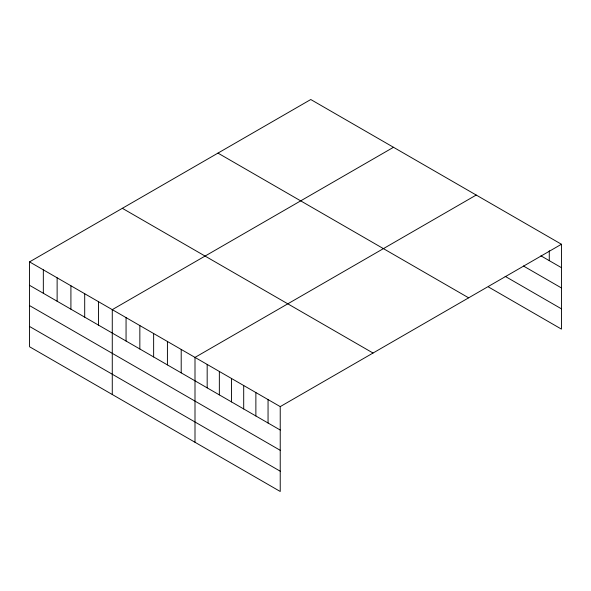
<?xml version="1.0" encoding="UTF-8"?>
<svg xmlns="http://www.w3.org/2000/svg" width="591" height="591" viewBox="0 0 591 591"><rect width="100%" height="100%" fill="white"/><g stroke="black" fill="none" stroke-linecap="round" stroke-linejoin="round"><path stroke-width="0.89" d="M29.55 261.887L280.23 406.615L280.23 491.476L29.55 346.747L29.55 261.887L310.77 99.524L561.45 244.253L561.45 329.113L488.395 286.93M393.495 147.285L112.275 309.647L112.275 394.507M476.22 195.045L195 357.407L195 442.267M280.23 406.615L561.45 244.253M540.905 255.822L561.45 267.679M523.404 265.987L561.45 287.95M505.135 276.329L561.45 308.842M217.968 153.106L468.648 297.834M122.352 208.313L373.032 353.034M29.55 285.313L280.23 430.041M29.55 305.584L280.23 450.312M29.55 326.476L280.23 471.204M549.275 250.739L549.275 260.653M268.055 399.59L268.055 423.016M255.873 392.557L255.873 415.983M243.699 385.531L243.699 408.957M231.524 378.499L231.524 401.924M219.35 371.466L219.35 394.899M207.175 364.44L207.175 387.866M181.208 349.451L181.208 372.877M167.423 341.487L167.423 364.913M153.638 333.531L153.638 356.957M139.845 325.567L139.845 348.993M126.06 317.611L126.06 341.037M98.483 301.691L98.483 325.116M84.698 293.727L84.698 317.153M70.913 285.771L70.913 309.196M57.128 277.807L57.128 301.233M43.335 269.851L43.335 293.276"/></g></svg>
